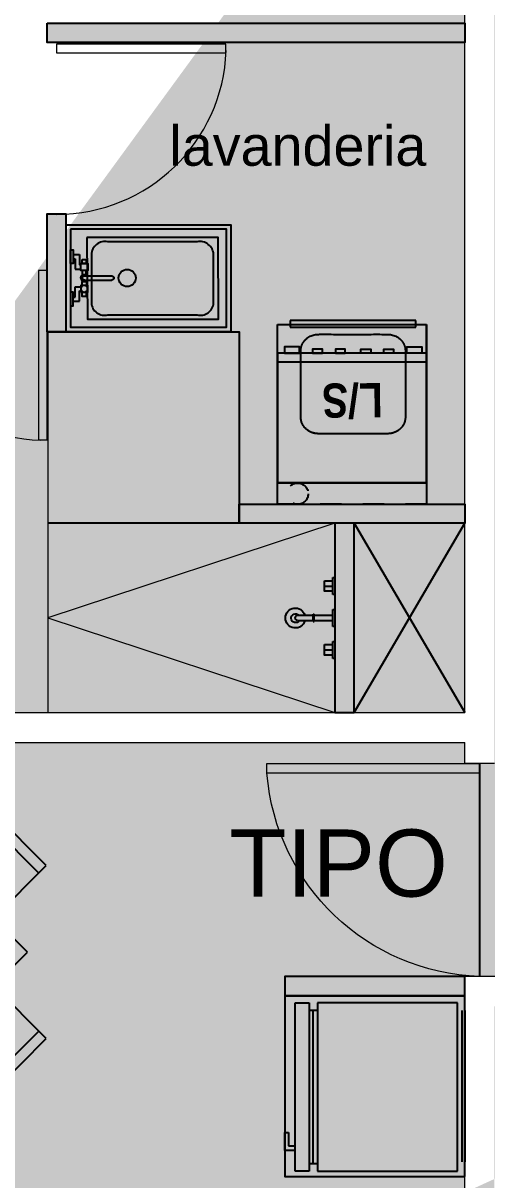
# Model space of a CAD drawing. Header units: metres. Extents: x -598 to 357, y -242 to 574.
# Drawn here: x -251.66 to -249.47, y 287.9 to 293.33 of the extents above; entities that cross this region are included whole.
import ezdxf

# ---------------------------------------------------------------- set-up
doc = ezdxf.new("R2010")
doc.units = ezdxf.units.M
doc.linetypes.add('xref_Nivel TIPICO$0$HIDDEN2', pattern=[0.1875, 0.125, -0.0625])
for name, color, linetype, lineweight in [('A-DOOR', 1, 'Continuous', 18), ('Muro Mamspoteria', 5, 'Continuous', 9), ('P-SANR-FIXT', 251, 'Continuous', 18), ('xref_Nivel TIPICO$0$P-puerta', 1, 'Continuous', 18)]:
    doc.layers.add(name, color=color, linetype=linetype, lineweight=lineweight)
for name, color, linetype in [('APTOS_SPZ_MCH_N2 MUNI$0$DUCTOS', 1, 'Continuous'), ('T-texto', 8, 'Continuous'), ('xref_Nivel TIPICO$0$D-ducha mezcladora', 1, 'Continuous'), ('xref_Nivel TIPICO$0$H-hatch mamposteria', 8, 'Continuous'), ('xref_Nivel TIPICO$0$H-hatch tablayeso', 9, 'Continuous'), ('xref_Nivel TIPICO$0$M-lavadora secadora', 1, 'Continuous'), ('xref_Nivel TIPICO$0$M-muebles', 1, 'Continuous'), ('xref_Nivel TIPICO$0$M-muro tablayeso', 4, 'Continuous'), ('xref_Nivel TIPICO$0$M-pila', 1, 'Continuous'), ('xref_Nivel TIPICO$0$M-refri', 1, 'Continuous')]:
    doc.layers.add(name, color=color, linetype=linetype)
doc.styles.get("Standard").update_dxf_attribs({"font": 'arial.ttf'})
doc.styles.add('xref_Nivel TIPICO$0$Arial (bold)', font='arialbd.ttf', dxfattribs={"height": 0.048848})

# ---------------------------------------------------------------- blocks, each defined once
blk = doc.blocks.new('xref_Nivel TIPICO$0$MU12')
at = {"layer": 'xref_Nivel TIPICO$0$D-ducha mezcladora'}
for p, q in [((-0.19, 0), (-0.19, -0.01)), ((-0.11, 0), (-0.19, 0)), ((-0.11, -0.01), (-0.11, 0)), ((0.04, 0), (-0.04, 0)), ((-0.04, 0), (-0.04, -0.01)), ((0.04, -0.01), (0.04, 0)), ((0.19, 0), (0.11, 0)), ((0.11, 0), (0.11, -0.01)), ((0.19, -0.01), (0.19, 0)), ((-0.19, -0.01), (-0.11, -0.01)), ((-0.15, -0.05), (-0.15, -0.01)), ((-0.04, -0.01), (0.04, -0.01)), ((0.11, -0.01), (0.19, -0.01)), ((0.15, -0.05), (0.15, -0.01))]:
    blk.add_line(p, q, dxfattribs=at)
at = {"layer": 'xref_Nivel TIPICO$0$D-ducha mezcladora', "linetype": 'ByBlock'}
for p, q in [((-0.0125, -0.0972), (-0.0125, -0.01)), ((0.0125, -0.0972), (0.0125, -0.01)), ((-0.0175, -0.0972), (0.0175, -0.0972)), ((-0.0175, -0.1022), (-0.0175, -0.0972)), ((-0.0175, -0.1022), (0.0175, -0.1022)), ((-0.0125, -0.1771), (-0.0125, -0.1022)), ((0.0125, -0.1783), (0.0125, -0.1022)), ((0.0175, -0.1022), (0.0175, -0.0972))]:
    blk.add_line(p, q, dxfattribs=at)
at = {"layer": 'xref_Nivel TIPICO$0$D-ducha mezcladora'}
for points in [[(-0.175, -0.01), (-0.175, -0.05), (-0.125, -0.05)], [(-0.125, -0.05), (-0.125, -0.01)], [(0.125, -0.01), (0.125, -0.05), (0.175, -0.05)], [(0.175, -0.05), (0.175, -0.01)]]:
    blk.add_lwpolyline(points, dxfattribs=at)
for centre, radius, start, end in [((-0.0004, -0.1865), 0.0468, 104.9774, 73.9708), ((-0.0011, -0.1853), 0.0211, 122.5516, 49.7391), ((0.0002, -0.1733), 0.0133, 196.9135, 337.7151)]:
    blk.add_arc(centre, radius, start, end, dxfattribs=at)
blk = doc.blocks.new('xref_Nivel TIPICO$0$P-90')
at = {"layer": 'Defpoints', "color": 8, "true_color": 0x808080}
blk.add_lwpolyline([(0, 0), (0.9, 0)], dxfattribs=at)
at = {"layer": 'xref_Nivel TIPICO$0$P-puerta'}
for p, q in [((0.0404, 0.9), (0, 0.9)), ((0, 0.9), (0, 0)), ((0.0404, 0), (0.0404, 0.9)), ((0, 0), (0.0404, 0))]:
    blk.add_line(p, q, dxfattribs=at)
at = {"layer": 'xref_Nivel TIPICO$0$P-puerta', "color": 8, "true_color": 0x808080}
blk.add_arc((-0.0344, -0.032), 0.935, 1.9599, 85.4069, dxfattribs=at)
blk = doc.blocks.new('*U274')
at = {"layer": 'xref_Nivel TIPICO$0$H-hatch tablayeso', "transparency": 33554559}
h = blk.add_hatch(color=256, dxfattribs=at)
h.dxf.hatch_style = 1
h.paths.add_polyline_path([(0, 90), (0, 0), (550.9, 0), (550.9, 90)])
at = {"layer": 'xref_Nivel TIPICO$0$M-muro tablayeso'}
blk.add_lwpolyline([(550.9, 0), (0, 0), (0, 90), (550.9, 90), (550.9, 0)], dxfattribs=at)
blk = doc.blocks.new('xref_Nivel TIPICO$0$GRIFO_MOPSKIN')
for p, q in [((0.01, 0.0845), (0.0325, 0.0845)), ((0.0325, 0.0845), (0.0325, 0.047)), ((0.01, 0.0695), (0.0175, 0.0695)), ((0.0175, 0.0695), (0.0175, 0.032)), ((0.0325, 0.047), (0.0375, 0.047)), ((0.0175, 0.032), (0.0375, 0.032)), ((0.0504, 0.0075), (0.1504, 0.0075)), ((0.0175, -0.07), (0.0175, -0.0325)), ((0.0175, -0.0325), (0.0375, -0.0325)), ((0.0504, -0.0075), (0.1504, -0.0075)), ((0.01, -0.07), (0.0175, -0.07)), ((0.0325, -0.085), (0.0325, -0.0475)), ((0.0325, -0.0475), (0.0375, -0.0475)), ((0.01, -0.085), (0.0325, -0.085))]:
    blk.add_line(p, q)
for points in [[(0, 0.102), (0.01, 0.102), (0.01, 0.052), (0, 0.052)], [(0.0375, 0.052), (0.0625, 0.052), (0.0625, 0.027), (0.0375, 0.027)], [(0.0425, 0.052), (0.0575, 0.052), (0.0575, 0.067), (0.0425, 0.067)], [(0.0429, 0.0125), (0.0579, 0.0125), (0.0579, 0.0275), (0.0429, 0.0275)], [(0.0375, -0.0525), (0.0625, -0.0525), (0.0625, -0.0275), (0.0375, -0.0275)], [(0.0425, -0.0125), (0.0575, -0.0125), (0.0575, -0.0275), (0.0425, -0.0275)], [(0, -0.1025), (0.01, -0.1025), (0.01, -0.0525), (0, -0.0525)], [(0.0425, -0.0675), (0.0575, -0.0675), (0.0575, -0.0525), (0.0425, -0.0525)]]:
    blk.add_lwpolyline(points, close=True)
blk.add_circle((0.05, 0.0395), 0.0125)
for centre, radius, start, end in [((0.0504, 0), 0.0125, 36.8699, 323.1301), ((0.0504, 0), 0.0075, 90, 270), ((0.1504, 0), 0.0075, 270, 90)]:
    blk.add_arc(centre, radius, start, end)
blk = doc.blocks.new('xref_Nivel TIPICO$0$PILA')
at = {"layer": 'xref_Nivel TIPICO$0$M-pila'}
for points in [[(0, 0.25), (0.7745, 0.25), (0.7745, -0.2525), (0, -0.2525)], [(0.0206, 0.2294), (0.0206, -0.2319), (0.7539, -0.2319), (0.7539, 0.2294)], [(0.0206, 0.2294), (0.0206, -0.2319), (0.7539, -0.2319), (0.7539, 0.2294)], [(0.0981, 0.1906), (0.0998, -0.1931), (0.7169, -0.1931), (0.7151, 0.1906)]]:
    blk.add_lwpolyline(points, close=True, dxfattribs=at)
blk.add_lwpolyline([(0.6932, -0.1178), (0.6932, 0.1097, 0.462552), (0.6157, 0.17), (0.196, 0.1698, 0.461917), (0.1186, 0.1095), (0.1186, -0.118, 0.478059), (0.1962, -0.1729), (0.6159, -0.1727, 0.47745)], format="xyb", close=True, dxfattribs=at)
blk.add_circle((0.2869, 0), 0.0403, dxfattribs=at)
at = {"layer": 'xref_Nivel TIPICO$0$M-pila', "xscale": -1.290849937925769, "yscale": 1.290849937925769, "zscale": 1.290849937925769, "rotation": 180}
blk.add_blockref('xref_Nivel TIPICO$0$GRIFO_MOPSKIN', (0.0206, 0), dxfattribs=at)
blk = doc.blocks.new('*U331')
at = {"layer": 'xref_Nivel TIPICO$0$H-hatch tablayeso', "transparency": 33554559}
h = blk.add_hatch(color=256, dxfattribs=at)
h.dxf.hatch_style = 1
h.paths.add_polyline_path([(0, 90), (0, 0), (1965.4, 0), (1965.4, 90)])
at = {"layer": 'xref_Nivel TIPICO$0$M-muro tablayeso'}
blk.add_lwpolyline([(1965.4, 0), (0, 0), (0, 90), (1965.4, 90), (1965.4, 0)], dxfattribs=at)
blk = doc.blocks.new('Familia Puertas - P-7-13066183-AMUEBLADAS N8 _18_34')
at = {"layer": 'A-DOOR'}
for p, q in [((-0.4492, 1), (-0.5, 1)), ((-0.5, 1), (-0.5, 0)), ((-0.4492, 0), (-0.4492, 1)), ((-0.5, 0), (-0.4492, 0))]:
    blk.add_line(p, q, dxfattribs=at)
at = {"layer": 'A-DOOR', "color": 8, "true_color": 0x808080}
blk.add_arc((-0.4972, 0.0006), 1.0022, 359.96451, 87.98542, dxfattribs=at)
blk = doc.blocks.new('*U273')
at = {"layer": 'xref_Nivel TIPICO$0$H-hatch tablayeso', "transparency": 33554559}
h = blk.add_hatch(color=256, dxfattribs=at)
h.dxf.hatch_style = 1
h.paths.add_polyline_path([(0, 90), (0, 0), (1060, 0), (1060, 90)])
at = {"layer": 'xref_Nivel TIPICO$0$M-muro tablayeso'}
blk.add_lwpolyline([(1060, 0), (0, 0), (0, 90), (1060, 90), (1060, 0)], dxfattribs=at)
blk = doc.blocks.new('xref_Nivel TIPICO$0$LAVADORA SECADORA')
at = {"linetype": 'xref_Nivel TIPICO$0$HIDDEN2', "ltscale": 0.1}
blk.add_lwpolyline([(-0.1, 0.702), (0, 0.702), (0, 0), (-0.1, 0)], close=True, dxfattribs=at)
blk.add_circle((-0.0511, 0.607), 0.05, dxfattribs=at)
at = {"layer": 'xref_Nivel TIPICO$0$M-lavadora secadora'}
for p, q in [((0, 0), (0, 0.702)), ((0, 0.702), (0.7443, 0.702)), ((0, 0), (0, 0.702)), ((0.7443, 0.702), (0.7443, 0)), ((0.7311, 0.642), (0.7311, 0.05)), ((0.763, 0.642), (0.7311, 0.642)), ((0.763, 0.05), (0.763, 0.642)), ((0.0933, 0), (0, 0)), ((0, 0), (0.7443, 0)), ((0, 0), (0.0933, 0)), ((0.7443, 0), (0, 0)), ((0.7311, 0.05), (0.763, 0.05))]:
    blk.add_line(p, q, dxfattribs=at)
for points in [[(0, 0), (0.61, 0), (0.61, 0.702), (0, 0.702)], [(0.61, 0), (0.61, 0.702), (0.5682, 0.702), (0.5682, 0)], [(0.61, 0.6687), (0.61, 0.5985), (0.6383, 0.5985), (0.6383, 0.6687)], [(0.61, 0.5369), (0.61, 0.4905), (0.6287, 0.4905), (0.6287, 0.5369)], [(0.61, 0.4291), (0.61, 0.3827), (0.6287, 0.3827), (0.6287, 0.4291)], [(0.61, 0.2629), (0.61, 0.3093), (0.6287, 0.3093), (0.6287, 0.2629)], [(0.61, 0.1551), (0.61, 0.2015), (0.6287, 0.2015), (0.6287, 0.1551)], [(0.61, 0.0233), (0.61, 0.0935), (0.6383, 0.0935), (0.6383, 0.0233)]]:
    blk.add_lwpolyline(points, close=True, dxfattribs=at)
for points, knots in [([(0.231, 0.5087), (0.231, 0.531), (0.2518, 0.5697), (0.2879, 0.592), (0.3087, 0.592), (0.4594, 0.592), (0.61, 0.592)], [0, 0, 0, 1, 2, 3, 3, 3.968121, 3.968121, 3.968121]), ([(0.61, 0.592), (0.615, 0.592), (0.6199, 0.592), (0.6408, 0.592), (0.6768, 0.5697), (0.6977, 0.531), (0.6977, 0.5087), (0.6977, 0.35), (0.6977, 0.1833), (0.6977, 0.161), (0.6768, 0.1223), (0.6408, 0.1), (0.6199, 0.1), (0.615, 0.1), (0.61, 0.1)], [3.968121, 3.968121, 3.968121, 4, 4, 5, 6, 7, 7, 8, 8, 9, 10, 11, 11, 11.031879, 11.031879, 11.031879]), ([(0.61, 0.1), (0.4594, 0.1), (0.3087, 0.1), (0.2879, 0.1), (0.2518, 0.1223), (0.231, 0.161), (0.231, 0.1833), (0.231, 0.35), (0.231, 0.5087)], [11.031879, 11.031879, 11.031879, 12, 12, 13, 14, 15, 15, 16, 16, 16])]:
    blk.add_open_spline(points, degree=2, knots=knots, dxfattribs=at)
at = {"layer": 'xref_Nivel TIPICO$0$M-lavadora secadora', "style": 'xref_Nivel TIPICO$0$Arial (bold)', "oblique": 0.1717, "width": 0.818119}
blk.add_text('L/S', height=0.16054, rotation=90.5192, dxfattribs=at).set_placement((0.469, 0.2069))
blk = doc.blocks.new('*U333')
at = {"layer": 'xref_Nivel TIPICO$0$H-hatch tablayeso', "transparency": 33554559}
h = blk.add_hatch(color=256, dxfattribs=at)
h.dxf.hatch_style = 1
h.paths.add_polyline_path([(0, 90), (0, 0), (889.1, 0), (889.1, 90)])
at = {"layer": 'xref_Nivel TIPICO$0$M-muro tablayeso'}
blk.add_lwpolyline([(889.1, 0), (0, 0), (0, 90), (889.1, 90), (889.1, 0)], dxfattribs=at)
blk = doc.blocks.new('xref_Nivel TIPICO$0$mesa de 4')
at = {"layer": 'xref_Nivel TIPICO$0$M-muebles'}
for p, q in [((-0.2344, 0.7015), (-0.5526, 0.3833)), ((-0.199, 0.6661), (-0.5172, 0.3479)), ((0.0838, 0.3833), (-0.2344, 0.7015)), ((0.5788, 0.7015), (0.2606, 0.3833)), ((0.8616, 0.3479), (0.5434, 0.6661)), ((0.897, 0.3833), (0.5788, 0.7015)), ((0.1722, 0.6131), (-0.4642, -0.0233)), ((0.8086, -0.0233), (0.1722, 0.6131)), ((-0.5526, 0.3833), (-0.2344, 0.0651)), ((-0.2344, 0.0651), (0.0838, 0.3833)), ((0.2606, 0.3833), (0.5788, 0.0651)), ((0.5788, 0.0651), (0.897, 0.3833)), ((-0.4642, -0.0233), (0.1722, -0.6597)), ((0.1722, -0.6597), (0.8086, -0.0233)), ((-0.2344, -0.1117), (-0.5526, -0.4299)), ((0.0838, -0.4299), (-0.2344, -0.1117)), ((0.5788, -0.1117), (0.2606, -0.4299)), ((0.897, -0.4299), (0.5788, -0.1117)), ((-0.5526, -0.4299), (-0.2344, -0.7481)), ((-0.199, -0.7127), (-0.5172, -0.3945)), ((-0.2344, -0.7481), (0.0838, -0.4299)), ((0.2606, -0.4299), (0.5788, -0.7481)), ((0.8616, -0.3945), (0.5434, -0.7127)), ((0.5788, -0.7481), (0.897, -0.4299))]:
    blk.add_line(p, q, dxfattribs=at)
blk = doc.blocks.new('xref_Nivel TIPICO$0$P_REFRI')
at = {"layer": 'xref_Nivel TIPICO$0$M-refri'}
for p, q in [((-0.3562, 0), (0.3562, 0)), ((0.3985, -0.0343), (-0.3912, -0.0343)), ((-0.3912, -0.0343), (-0.3912, -0.6924)), ((-0.3562, -0.0132), (0.3562, -0.0132)), ((0.3985, -0.6924), (0.3985, -0.0343)), ((-0.3912, -0.6924), (0.3985, -0.6924)), ((-0.3563, -0.7319), (-0.3563, -0.6924)), ((0.3636, -0.7319), (0.3636, -0.6924)), ((-0.3912, -0.7319), (0.3985, -0.7319)), ((-0.3912, -0.7977), (-0.3912, -0.7319)), ((0.3636, -0.7121), (-0.3563, -0.7121)), ((0.3985, -0.7319), (0.3985, -0.7977)), ((0.3985, -0.7977), (-0.3912, -0.7977)), ((0.2795, -0.828), (0.2795, -0.7977)), ((0.3018, -0.7977), (0.3018, -0.8453)), ((0.2177, -0.8453), (0.2177, -0.828)), ((0.2177, -0.828), (0.2795, -0.828)), ((0.3018, -0.8453), (0.2177, -0.8453))]:
    blk.add_line(p, q, dxfattribs=at)
at = {"layer": 'xref_Nivel TIPICO$0$M-refri', "color": 8, "linetype": 'Continuous'}
blk.add_lwpolyline([(0.425, 0), (-0.425, 0), (-0.425, -0.8453), (0.425, -0.8453)], close=True, dxfattribs=at)
blk = doc.blocks.new('*U275')
at = {"layer": 'xref_Nivel TIPICO$0$H-hatch tablayeso', "transparency": 33554559}
h = blk.add_hatch(color=256, dxfattribs=at)
h.dxf.hatch_style = 1
h.paths.add_polyline_path([(0, 90), (0, 0), (845.3, 0), (845.3, 90)])
at = {"layer": 'xref_Nivel TIPICO$0$M-muro tablayeso'}
blk.add_lwpolyline([(845.3, 0), (0, 0), (0, 90), (845.3, 90), (845.3, 0)], dxfattribs=at)

msp = doc.modelspace()

# ---------------------------------------------------------------- hatches: boundary and pattern name
at = {"true_color": 0x939598}
h = msp.add_hatch(color=252, dxfattribs=at)
h.dxf.hatch_style = 1
h.paths.add_polyline_path([(-250.6387, 290.9835), (-251.5387, 290.9835), (-251.5387, 291.8835), (-250.6387, 291.8835)])
at = {"layer": 'xref_Nivel TIPICO$0$H-hatch mamposteria', "transparency": 33554585}
h = msp.add_hatch(color=256, dxfattribs=at)
h.dxf.hatch_style = 1
h.paths.add_polyline_path([(-243.8209, 300.2734), (-243.6809, 300.2734), (-243.6809, 301.9595), (-243.8209, 301.9595)], flags=17)
h.paths.add_polyline_path([(-242.6778, 304.9192), (-242.6788, 307.7945), (-242.8188, 307.7945), (-242.8178, 304.9192)])
h.paths.add_polyline_path([(-243.7788, 291.8835), (-243.7788, 291.6835), (-244.0782, 291.6827), (-244.0782, 291.713), (-244.0982, 291.7139), (-244.0603, 291.8827)], flags=17)
h.paths.add_polyline_path([(-251.5387, 299.3945), (-251.5387, 299.5345), (-256.5387, 299.5345), (-256.5387, 299.3945)], flags=17)
h.paths.add_polyline_path([(-250.6387, 299.5345), (-250.6387, 299.3945), (-249.5787, 299.3945), (-249.5787, 295.7822), (-249.4387, 295.7822), (-249.4387, 300.2945), (-249.5787, 300.2945), (-249.5787, 299.5345)], flags=17)
h.paths.add_polyline_path([(-257.2787, 303.2953), (-257.1387, 303.2953), (-257.1387, 302.6101), (-257.2787, 302.6101)])
h.paths.add_polyline_path([(-257.1387, 303.8953), (-257.2787, 303.8953), (-257.2787, 308.8345), (-256.5387, 308.8345), (-256.5387, 308.6945), (-257.1387, 308.6945)])
h.paths.add_polyline_path([(-248.4448, 308.3045), (-248.4448, 308.4445), (-243.8788, 308.4445), (-243.8788, 308.3045)], flags=17)
h.paths.add_polyline_path([(-254.1337, 308.6945), (-254.1337, 308.8345), (-253.6587, 308.8345), (-253.6587, 308.6945)])
h.paths.add_polyline_path([(-257.2787, 300.2945), (-257.1387, 300.2945), (-257.1387, 299.3945), (-257.2787, 299.3945)])
h.paths.add_polyline_path([(-257.1387, 285.3959), (-257.2787, 285.3959), (-257.2787, 286.9289), (-256.0637, 286.9289), (-256.0637, 286.7889), (-257.1387, 286.7889)])
h.paths.add_polyline_path([(-257.1387, 280.3422), (-257.2787, 280.3422), (-257.2787, 282.4959), (-257.1387, 282.4959)])
h.paths.add_polyline_path([(-251.5387, 279.1284), (-251.6787, 279.1284), (-251.6787, 278.0199), (-253.0387, 278.0199), (-253.0387, 277.8799), (-251.6787, 277.8799), (-251.6787, 276.4718), (-251.1587, 276.4718), (-251.1587, 276.6118), (-251.5387, 276.6118)])
h.paths.add_polyline_path([(-247.1472, 288.8545), (-247.1472, 288.7145), (-249.4387, 288.7145), (-249.4387, 276.4718), (-249.9587, 276.4718), (-249.9587, 276.6118), (-249.5787, 276.6118), (-249.5787, 288.8545)])
h.paths.add_polyline_path([(-256.5387, 278.0199), (-256.5387, 277.8799), (-257.2787, 277.8799), (-257.2787, 279.3422), (-257.1387, 279.3422), (-257.1387, 278.0199)])
h.paths.add_polyline_path([(-257.2787, 284.3959), (-257.2777, 283.4959), (-257.1377, 283.4959), (-257.1387, 284.3959)])
h.paths.add_polyline_path([(-257.1387, 293.8359), (-257.2787, 293.8359), (-257.2787, 292.6835), (-257.1387, 292.6835)], flags=17)
h.paths.add_polyline_path([(-257.2787, 296.3689), (-255.745, 296.3689), (-255.745, 296.2289), (-257.1387, 296.2289), (-257.1377, 294.8359), (-257.2777, 294.8359)])
edge = h.paths.add_edge_path()
edge.add_line((-242.6783, 304.3505), (-242.8188, 304.3505))
edge.add_line((-242.8188, 304.3505), (-242.8188, 303.9995))
edge.add_line((-242.8188, 303.9995), (-244.4817, 303.9995))
edge.add_line((-244.4817, 303.9995), (-244.4817, 303.8595))
edge.add_line((-244.4817, 303.8595), (-242.6788, 303.8595))
edge.add_line((-242.6788, 303.8595), (-242.6788, 304.3505))
edge.add_line((-257.2777, 284.3959), (-257.1377, 284.3959))
edge.add_line((-242.6788, 290.9835), (-242.6788, 289.234))
edge.add_line((-242.6788, 289.234), (-245.489, 289.234))
edge.add_line((-247.6472, 289.8545), (-247.7872, 289.8545))
edge.add_line((-248.4448, 308.3065), (-248.4448, 308.4465))
edge.add_line((-243.4387, 277.32), (-243.4387, 277.46))
edge.add_line((-242.8191, 280.6731), (-242.6811, 280.6731))
edge.add_line((-242.8191, 281.2731), (-242.6815, 281.2731))
edge.add_line((-244.8918, 293.734), (-245.489, 293.734))
edge.add_line((-245.489, 293.734), (-245.489, 296.094))
edge.add_line((-245.489, 296.094), (-247.7872, 296.094))
edge.add_line((-247.7872, 296.094), (-247.7872, 296.334))
edge.add_line((-245.0642, 291.6835), (-245.0642, 291.7139))
edge.add_line((-245.0642, 291.7139), (-245.0462, 291.7139))
edge.add_line((-245.0462, 291.7139), (-245.0823, 291.8835))
edge.add_line((-243.8128, 293.934), (-242.8864, 293.934))
edge.add_line((-242.8864, 293.934), (-242.8864, 296.034))
edge.add_line((-242.8864, 296.034), (-245.289, 296.034))
edge.add_line((-245.289, 296.034), (-245.289, 293.934))
edge.add_line((-245.289, 293.934), (-244.8737, 293.934))
edge.add_line((-247.7872, 296.334), (-247.6472, 296.334))
edge.add_line((-247.6472, 296.334), (-247.6472, 296.234))
edge.add_line((-247.6472, 296.234), (-242.6788, 296.234))
edge.add_line((-242.6788, 296.234), (-242.6788, 293.734))
edge.add_line((-242.6788, 293.734), (-243.795, 293.734))
edge.add_line((-243.4387, 277.32), (-243.4387, 277.46))
edge.add_line((-243.4387, 277.46), (-242.8191, 277.46))
edge.add_line((-242.8191, 277.46), (-242.8191, 280.6731))
edge.add_line((-242.6811, 280.6731), (-242.6791, 277.32))
edge.add_line((-242.682, 281.2731), (-242.682, 282.1439))
edge.add_line((-242.682, 282.1439), (-242.8191, 282.1439))
edge.add_line((-242.6791, 277.32), (-243.4387, 277.32))
edge.add_line((-242.8191, 282.1439), (-242.8191, 281.2731))
edge.add_line((-242.6864, 290.9835), (-242.8864, 290.9835))
edge.add_line((-247.6472, 289.8545), (-247.6472, 291.1267))
edge.add_line((-247.6472, 291.1267), (-245.489, 291.1267))
edge.add_line((-245.489, 291.1267), (-245.489, 289.234))
edge.add_line((-245.489, 291.2667), (-247.7872, 291.2667))
edge.add_line((-247.7872, 291.2667), (-247.7872, 289.8545))
edge.add_line((-245.0823, 291.8835), (-245.489, 291.8835))
edge.add_line((-245.489, 291.8835), (-245.489, 291.2667))
edge.add_line((-245.289, 291.6835), (-245.0642, 291.6835))
edge.add_line((-242.8864, 290.9835), (-242.8864, 289.434))
edge.add_line((-242.8864, 289.434), (-245.289, 289.434))
edge.add_line((-245.289, 289.434), (-245.289, 291.6835))
h.paths.add_polyline_path([(-252.5387, 308.6945), (-252.5387, 308.8345), (-253.0587, 308.8345), (-253.0587, 308.6945)])
h.paths.add_polyline_path([(-251.5387, 308.8345), (-251.5387, 308.6945), (-249.5787, 308.6945), (-249.5787, 301.2945), (-249.4387, 301.2945), (-249.4387, 308.3045), (-249.0448, 308.3045), (-249.0448, 308.4445), (-249.4387, 308.4445), (-249.4387, 308.8345)])
h.paths.add_polyline_path([(-257.2775, 290.9835), (-257.1376, 290.9835), (-257.1364, 291.8835), (-257.2764, 291.8835)], flags=17)
h.paths.add_polyline_path([(-257.2785, 290.0945), (-249.5787, 290.0945), (-249.5787, 294.7822), (-249.4387, 294.7822), (-249.4387, 289.8545), (-249.5787, 289.8545), (-249.5787, 289.9545), (-257.2787, 289.9545)])
h.paths.add_polyline_path([(-249.4404, 282.4704), (-249.4387, 282.3304), (-242.6825, 282.3304), (-242.6825, 282.9439), (-242.6825, 282.9439), (-242.6834, 284.3959), (-242.8191, 284.3959), (-242.8208, 282.4704)], flags=16)
h.paths.add_polyline_path([(-247.7872, 302.3005), (-248.3387, 302.3026), (-248.3387, 302.1626), (-247.7872, 302.1605), (-247.7872, 297.334), (-247.6472, 297.334), (-247.6472, 300.9909), (-244.7209, 300.9909), (-244.7209, 301.1309), (-247.6472, 301.1309), (-247.6472, 305.3015), (-246.8109, 305.3015), (-246.8109, 305.4415), (-248.3387, 305.4415), (-248.3387, 305.3015), (-247.7872, 305.3015)], flags=17)

# ---------------------------------------------------------------- linework, layer by layer
at = {"color": 252, "true_color": 0x939598}
msp.add_lwpolyline([(-251.5387, 291.8835), (-250.6387, 291.8835), (-250.6387, 290.9835), (-251.5387, 290.9835)], dxfattribs=at)
at = {"layer": 'APTOS_SPZ_MCH_N2 MUNI$0$DUCTOS'}
for points in [[(-250.0987, 290.0945), (-249.5787, 290.9835)], [(-250.0987, 290.9835), (-249.5787, 290.0945)]]:
    msp.add_lwpolyline(points, dxfattribs=at)
at = {"layer": 'Muro Mamspoteria'}
for p, q in [((-249.5787, 290.0945), (-249.5787, 294.7822)), ((-257.2785, 290.0945), (-249.5787, 290.0945)), ((-249.5787, 289.8545), (-249.5787, 289.9545)), ((-249.5787, 276.6118), (-249.5787, 288.8545))]:
    msp.add_line(p, q, dxfattribs=at)
for points in [[(-257.2785, 290.0945), (-257.2787, 289.9545), (-249.5787, 289.9545)], [(-249.4387, 289.8545), (-249.5787, 289.8545)], [(-247.1472, 288.8545), (-249.5787, 288.8545)]]:
    msp.add_lwpolyline(points, dxfattribs=at)
at = {"layer": 'P-SANR-FIXT'}
msp.add_line((-251.5387, 291.8835), (-251.5387, 290.0945), dxfattribs=at)
msp.add_lwpolyline([(-250.1887, 290.9835), (-251.5387, 290.539), (-250.1887, 290.0945)], dxfattribs=at)

# ---------------------------------------------------------------- block references
at = {"layer": 'Muro Mamspoteria', "lineweight": 0, "xscale": 0.7960678973457521, "yscale": 0.7960678973457521, "zscale": 0.7960678973457521}
for p, rotation in [((-251.4983, 292.8367), 270), ((-251.9412, 292.1717), 180)]:
    msp.add_blockref('Familia Puertas - P-7-13066183-AMUEBLADAS N8 _18_34', p, dxfattribs=dict(at, rotation=rotation))
at = {"layer": 'xref_Nivel TIPICO$0$D-ducha mezcladora', "xscale": -1, "rotation": 270}
msp.add_blockref('xref_Nivel TIPICO$0$MU12', (-250.1887, 290.539), dxfattribs=at)
at = {"layer": 'xref_Nivel TIPICO$0$M-lavadora secadora', "rotation": 90.00000000000001}
msp.add_blockref('xref_Nivel TIPICO$0$LAVADORA SECADORA', (-249.7577, 291.1735), dxfattribs=at)
at = {"layer": 'xref_Nivel TIPICO$0$M-muebles'}
msp.add_blockref('xref_Nivel TIPICO$0$mesa de 4', (-252.4435, 288.9926), dxfattribs=at)
at = {"layer": 'xref_Nivel TIPICO$0$M-muro tablayeso', "yscale": 0.001, "zscale": 0.001}
for name, p, xscale, rotation in [('*U331', (-249.5778, 293.3325), 0.001, 180), ('*U274', (-251.4533, 292.436), -0.001, 90), ('*U273', (-249.5787, 291.0735), 0.001, 180), ('*U333', (-250.0987, 290.9835), -0.001, 90)]:
    msp.add_blockref(name, p, dxfattribs=dict(at, xscale=xscale, rotation=rotation))
at = {"layer": 'xref_Nivel TIPICO$0$M-muro tablayeso', "xscale": -0.001, "yscale": 0.001, "zscale": 0.001}
msp.add_blockref('*U275', (-249.5787, 288.7645), dxfattribs=at)
at = {"layer": 'xref_Nivel TIPICO$0$M-pila'}
msp.add_blockref('xref_Nivel TIPICO$0$PILA', (-251.4532, 292.136), dxfattribs=at)
at = {"layer": 'xref_Nivel TIPICO$0$M-refri', "rotation": 270}
msp.add_blockref('xref_Nivel TIPICO$0$P_REFRI', (-249.5787, 288.3395), dxfattribs=at)
at = {"layer": 'xref_Nivel TIPICO$0$P-puerta', "xscale": -1.111111111111104, "yscale": 1.111111111111104, "zscale": 1.111111111111104, "rotation": 90}
msp.add_blockref('xref_Nivel TIPICO$0$P-90', (-249.5087, 289.8545), dxfattribs=at)

# ---------------------------------------------------------------- texts
at = {"layer": 'T-texto'}
for s, width, insert, char_height, attachment_point in [('lavanderia', 1.852233, (-250.9675, 292.8506), 0.1875, 1), ('TIPO  A', 1.956406, (-250.6857, 289.2255), 0.31534, 7)]:
    msp.add_mtext_dynamic_manual_height_columns(s, width=width, gutter_width=0.9375, heights=[0], dxfattribs=dict(at, insert=insert, char_height=char_height, attachment_point=attachment_point))

doc.saveas('drawing.dxf')
